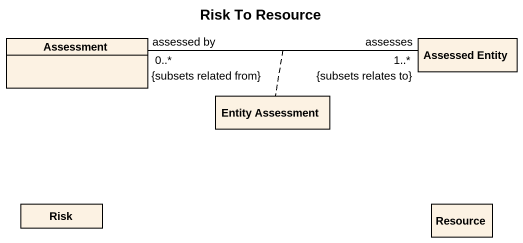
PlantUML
@startuml
title Risk To Resource
hide circle
hide empty members
class Assessment
class "Assessed Entity" as Assessed_Entity
class "Entity Assessment" as Entity_Assessment
class Risk
class Resource
Assessment "assessed by\n0..*\n{subsets related from}" -right- "assesses\n1..*\n{subsets relates to}" Assessed_Entity
(Assessment, Assessed_Entity) .. Entity_Assessment
@enduml
